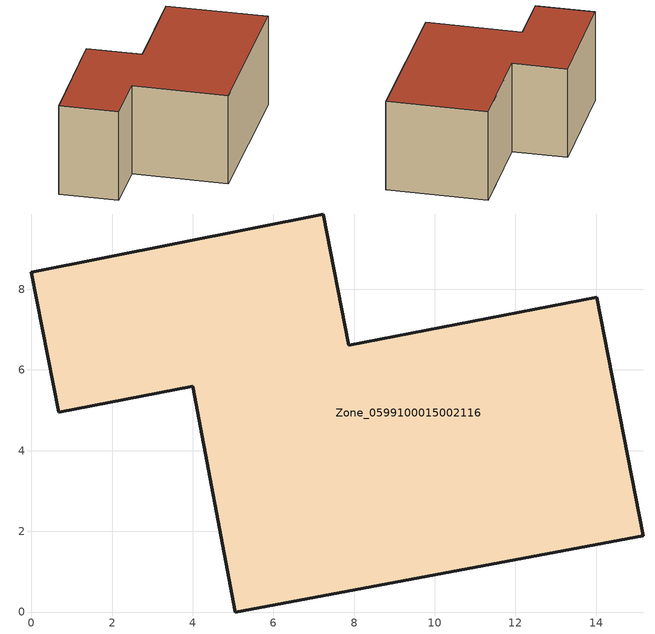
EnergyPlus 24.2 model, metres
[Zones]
Zone_0599100015002116
 floor ground (C_G): 0.68,4.96 0,8.43 7.24,9.87 7.87,6.61 14.02,7.8 15.16,1.89 5.06,0 4,5.6 z0.86
 wall outside (C_F): 7.87,6.61 7.24,9.87 0,8.43 0.68,4.96 4,5.6 5.06,0 15.16,1.89 14.02,7.8 7.87,6.61 z0.86:6.57
 roof outside (C_R): 15.16,1.89 14.02,7.8 7.87,6.61 7.24,9.87 0,8.43 0.68,4.96 4,5.6 5.06,0 z6.57
[BUILDING]
Pand.0599100015002116: North Axis=0; Terrain=City; Loads Convergence Tolerance Value=0.04; Temperature Convergence Tolerance Value=0.4; Solar Distribution=FullExterior; Maximum Number of Warmup Days=25; Minimum Number of Warmup Days=1
[Site:Location]
Rotterdam.The.Hague.AP_ZH_NLD Design_Conditions: Latitude=51.96; Longitude=4.45; Time Zone=1; Elevation=-4.5
[SITE:GROUNDTEMPERATURE:BUILDINGSURFACE]
18, 18, 18, 18, 18, 18, 18, 18, 18, 18, 18, 18
[MATERIAL] Thermal Absorptance=0.9; Solar Absorptance=0.7; Visible Absorptance=0.7
Name | Roughness | Thickness | Conductivity | Density | Specific Heat
G.TC.1965-1974 | MediumSmooth | 0.15 | 0.882353 | 540 | 1210
F.TC.1965-1974 | Rough | 0.3 | 0.697674 | 1920 | 840
R.TC.1965-1974 | MediumRough | 0.2 | 0.232558 | 1500 | 1000
[CONSTRUCTION]
C_G: G.TC.1965-1974
C_F: F.TC.1965-1974
C_R: R.TC.1965-1974
[ZONE]
Zone_0599100015002116: Type=1; Multiplier=1; Ceiling Height=Autocalculate; Volume=Autocalculate; Floor Area=autocalculate; Part of Total Floor Area=Yes
[ZONEINFILTRATION:DESIGNFLOWRATE]
Infil_Zone_0599100015002116: Zone or ZoneList or Space or SpaceList=Zone_0599100015002116; Schedule=AlwaysOn; Design Flow Rate Calculation Method=Flow/Area; Flow Rate per Floor Area=0.003; Constant Term Coefficient=1; Temperature Term Coefficient=0; Velocity Term Coefficient=0; Velocity Squared Term Coefficient=0
[HVACTEMPLATE:ZONE:IDEALLOADSAIRSYSTEM]
Zone_0599100015002116: Maximum Heating Supply Air Temperature=50; Minimum Cooling Supply Air Temperature=13; Maximum Heating Supply Air Humidity Ratio=0.0156; Minimum Cooling Supply Air Humidity Ratio=0.0077; Heating Limit=NoLimit; Cooling Limit=NoLimit; Dehumidification Control Type=ConstantSensibleHeatRatio; Cooling Sensible Heat Ratio=0.7; Dehumidification Setpoint=60; Humidification Control Type=None; Humidification Setpoint=30; Outdoor Air Method=None; Outdoor Air Flow Rate per Person=0.00944; Outdoor Air Flow Rate per Zone Floor Area=0; Outdoor Air Flow Rate per Zone=0; Demand Controlled Ventilation Type=None; Outdoor Air Economizer Type=NoEconomizer; Heat Recovery Type=None; Sensible Heat Recovery Effectiveness=0.7; Latent Heat Recovery Effectiveness=0.65
[ZONECONTROL:THERMOSTAT]
ThermostatControl_Zone_0599100015002116: Zone or ZoneList=Zone_0599100015002116; Control Type Schedule=DualSetpointControlType; Control 1=Thermostat_Zone_0599100015002116; Temperature Difference Between Cutout And Setpoint=0
[THERMOSTATSETPOINT:DUALSETPOINT]
Thermostat_Zone_0599100015002116: Heating Setpoint Temperature Schedule=HeatingSetpoint_Zone_0599100015002116; Cooling Setpoint Temperature Schedule=CoolingSetpoint_Zone_0599100015002116
[SCHEDULE:COMPACT]
HeatingSetpoint_Zone_0599100015002116: Through: 12/31, For: AllDays, Until: 24:00, 21
CoolingSetpoint_Zone_0599100015002116: Through: 12/31, For: AllDays, Until: 24:00, 24
DualSetpointControlType: Through: 12/31, For: AllDays, Until: 24:00, 4
AlwaysOn: Through: 12/31, For: AllDays, Until: 24:00, 1
